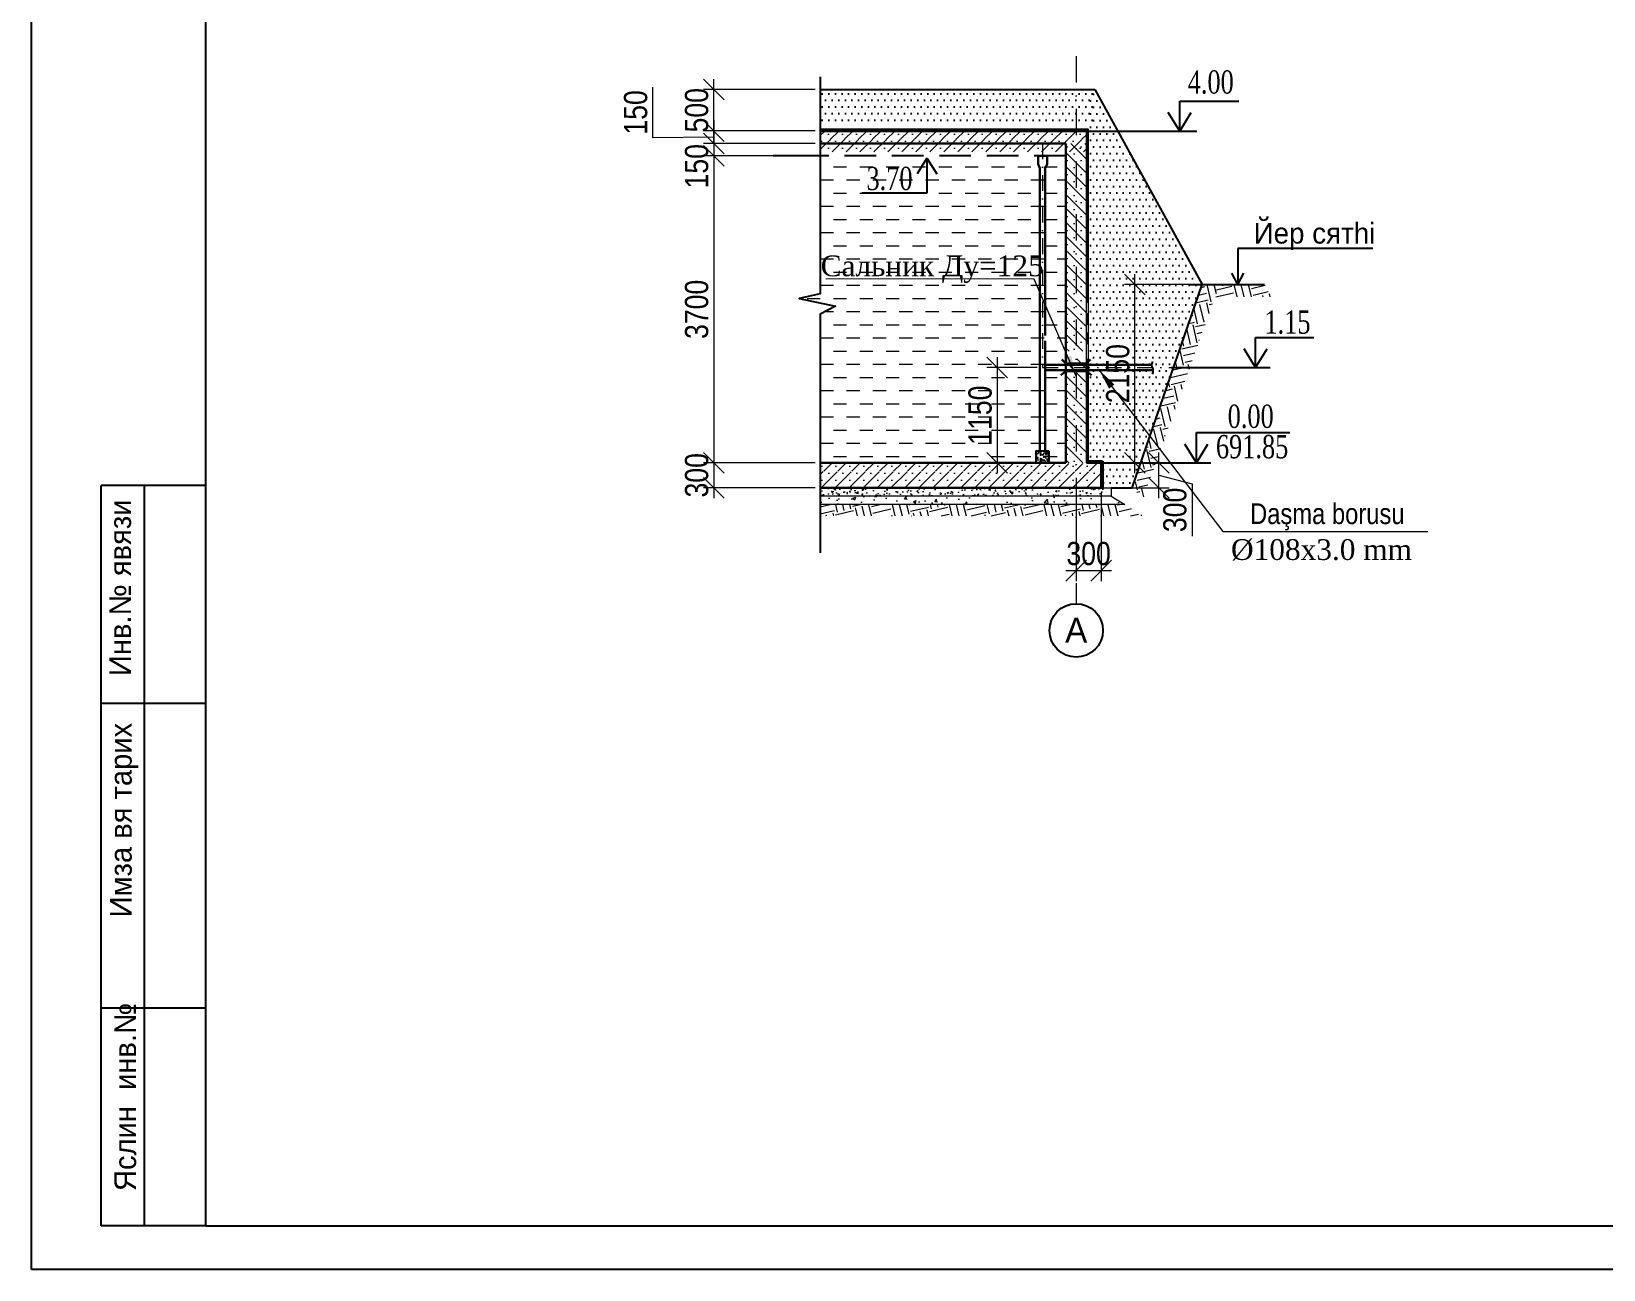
# Model space of a CAD drawing. Header units: millimetres. Extents: x 1177285 to 1225570, y -905119 to -683091.
# Drawn here: x 1183360 to 1202307, y -872576 to -857652 of the extents above; entities that cross this region are included whole.
import ezdxf

# ---------------------------------------------------------------- set-up
doc = ezdxf.new("R2010")
doc.units = ezdxf.units.MM
doc.linetypes.add('DASHDOT', pattern=[25.4, 12.7, -6.35, 0, -6.35])
doc.linetypes.add('DASHEDX2', pattern=[38.1, 25.4, -12.7])
doc.layers.add('Annotation - Text', color=7, linetype='Continuous')
doc.styles.add('400', font='times.ttf', dxfattribs={"width": 0.75, "height": 300})
doc.styles.add('CP_ATTR', font='A3TI(LA).TTF')
doc.styles.get("Standard").update_dxf_attribs({"font": 'a3ar(la).ttf'})
doc.styles.add('style3', font='ARIAAL_.TTF', dxfattribs={"height": 300})
doc.styles.add('Times New  Roman', font='times.ttf')
doc.styles.add('yazitipi', font='ARIALN.TTF')
doc.dimstyles.new('sevda', dxfattribs={"dimscale": 100, "dimtxt": 2.8, "dimasz": 2.5, "dimexe": 1.25, "dimexo": 0.625, "dimtad": 1, "dimtxsty": 'yazitipi', "dimblk": 'OBLIQUE', "dimcen": 2.5, "dimdle": 1.25, "dimclrd": 253, "dimclre": 253, "dimclrt": 73, "dimaunit": 1, "dimadec": 3, "dimazin": 0, "dimtfac": 1, "dimtmove": 1, "dimatfit": 3, "dimfxl": 1, "dimlwd": 13, "dimlwe": 13, "dimarcsym": 0})

# ---------------------------------------------------------------- blocks, each defined once
blk = doc.blocks.new('ntnntyht')
at = {"lineweight": 25}
for p, q in [((1961564, -50629), (1961564, -20955)), ((1963654, -41225), (1962400, -41225)), ((1963656, -43837), (1962402, -43837)), ((1963656, -47494), (1962402, -47494)), ((1963654, -50106), (1962400, -50106)), ((2003567, -50629), (1961564, -50629))]:
    blk.add_line(p, q, dxfattribs=at)
at = {"lineweight": 25, "ltscale": 15}
for q in [(1963654, -21476), (2003045, -50106)]:
    blk.add_line((1963654, -50106), q, dxfattribs=at)
at = {"lineweight": 25, "ltscale": 0.25}
for p, q in [((1962400, -50106), (1962400, -41225)), ((1962922, -50107), (1962922, -41225))]:
    blk.add_line(p, q, dxfattribs=at)
at = {"lineweight": 25, "char_height": 261.21, "width": 6227.25, "attachment_point": 1, "rotation": 90, "style": 'CP_ATTR'}
for s, insert in [('\\pt3143;Инв.№ явязи', (1962497, -43510)), ('\\pt3143;Имза вя тарих', (1962505, -46404)), ('\\pt3143;Яслин  инв.№', (1962558, -49687))]:
    blk.add_mtext(s, dxfattribs=dict(at, insert=insert))
blk = doc.blocks.new('_Oblique')
at = {"color": 0, "linetype": 'ByBlock', "lineweight": -2}
blk.add_line((-0.5, -0.5), (0.5, 0.5), dxfattribs=at)
blk = doc.blocks.new('*D137')
at = {"color": 253, "lineweight": 13, "ltscale": 15, "transparency": 16777216}
for p, q in [((1195951, -863215), (1195951, -864277)), ((1196251, -863215), (1196251, -864277)), ((1196376, -864152), (1195826, -864152))]:
    blk.add_line(p, q, dxfattribs=at)
at = {"layer": 'Defpoints', "color": 0, "lineweight": 30, "ltscale": 15, "transparency": 16777216}
for p in [(1195951, -863152), (1196251, -863152), (1195951, -864152)]:
    blk.add_point(p, dxfattribs=at)
at = {"color": 253, "lineweight": 13, "ltscale": 15, "transparency": 16777216, "xscale": 250, "yscale": 250, "zscale": 250}
for p, rotation in [((1195951, -864152), 180.0000000001043), ((1196251, -864152), 1.042366e-10)]:
    blk.add_blockref('_Oblique', p, dxfattribs=dict(at, rotation=rotation))
at = {"color": 73, "ltscale": 15, "transparency": 16777216, "insert": (1196101, -863947), "char_height": 280, "attachment_point": 5, "style": 'yazitipi'}
blk.add_mtext('300', dxfattribs=at)
blk = doc.blocks.new('*D138')
at = {"color": 253, "lineweight": 13, "ltscale": 15, "transparency": 16777216}
for p, q in [((1196314, -862852), (1197072, -862852)), ((1196947, -863277), (1196947, -862727)), ((1196947, -863002), (1197347, -863103)), ((1196549, -863152), (1197072, -863152)), ((1197347, -863103), (1197347, -863735))]:
    blk.add_line(p, q, dxfattribs=at)
at = {"layer": 'Defpoints', "color": 0, "lineweight": 30, "ltscale": 15, "transparency": 16777216}
for p in [(1196251, -862852), (1196947, -862852), (1196486, -863152)]:
    blk.add_point(p, dxfattribs=at)
at = {"color": 253, "lineweight": 13, "ltscale": 15, "transparency": 16777216, "xscale": 250, "yscale": 250, "zscale": 250}
for p, rotation in [((1196947, -862852), 90), ((1196947, -863152), 270)]:
    blk.add_blockref('_Oblique', p, dxfattribs=dict(at, rotation=rotation))
at = {"color": 73, "ltscale": 15, "transparency": 16777216, "insert": (1197142, -863419), "char_height": 280, "attachment_point": 5, "rotation": 90, "style": 'yazitipi'}
blk.add_mtext('300', dxfattribs=at)
blk = doc.blocks.new('*D139')
at = {"color": 253, "lineweight": 13, "ltscale": 15, "transparency": 16777216}
for p, q in [((1196658, -862977), (1196658, -860577)), ((1197407, -860702), (1196533, -860702)), ((1196314, -862852), (1196783, -862852))]:
    blk.add_line(p, q, dxfattribs=at)
at = {"layer": 'Defpoints', "color": 0, "lineweight": 30, "ltscale": 15, "transparency": 16777216}
for p in [(1196658, -860702), (1197469, -860702), (1196251, -862852)]:
    blk.add_point(p, dxfattribs=at)
at = {"color": 253, "lineweight": 13, "ltscale": 15, "transparency": 16777216, "xscale": 250, "yscale": 250, "zscale": 250}
for p, rotation in [((1196658, -860702), 90), ((1196658, -862852), 270)]:
    blk.add_blockref('_Oblique', p, dxfattribs=dict(at, rotation=rotation))
at = {"color": 73, "ltscale": 15, "transparency": 16777216, "insert": (1196453, -861777), "char_height": 280, "attachment_point": 5, "rotation": 90, "style": 'yazitipi'}
blk.add_mtext('2150', dxfattribs=at)
blk = doc.blocks.new('*D140')
at = {"color": 253, "lineweight": 13, "ltscale": 15, "transparency": 16777216}
for p, q in [((1190849, -858933), (1190849, -858323)), ((1192805, -858852), (1191458, -858852)), ((1191583, -858727), (1191583, -859127)), ((1191583, -858927), (1190849, -858933)), ((1192805, -859002), (1191458, -859002))]:
    blk.add_line(p, q, dxfattribs=at)
at = {"layer": 'Defpoints', "color": 0, "lineweight": 30, "ltscale": 15, "transparency": 16777216}
for p in [(1192867, -858852), (1191583, -859002), (1192867, -859002)]:
    blk.add_point(p, dxfattribs=at)
at = {"color": 253, "lineweight": 13, "ltscale": 15, "transparency": 16777216, "xscale": 250, "yscale": 250, "zscale": 250}
for p, rotation in [((1191583, -858852), 90), ((1191583, -859002), 270)]:
    blk.add_blockref('_Oblique', p, dxfattribs=dict(at, rotation=rotation))
at = {"color": 73, "ltscale": 15, "transparency": 16777216, "insert": (1190643, -858628), "char_height": 280, "attachment_point": 5, "rotation": 90, "style": 'yazitipi'}
blk.add_mtext('150', dxfattribs=at)
blk = doc.blocks.new('*D141')
at = {"color": 253, "lineweight": 13, "ltscale": 15, "transparency": 16777216}
for p, q in [((1191583, -858977), (1191583, -858227)), ((1192805, -858352), (1191458, -858352)), ((1192598, -858852), (1191458, -858852))]:
    blk.add_line(p, q, dxfattribs=at)
at = {"layer": 'Defpoints', "color": 0, "lineweight": 30, "ltscale": 15, "transparency": 16777216}
for p in [(1191583, -858352), (1192867, -858352), (1192661, -858852)]:
    blk.add_point(p, dxfattribs=at)
at = {"color": 253, "lineweight": 13, "ltscale": 15, "transparency": 16777216, "xscale": 250, "yscale": 250, "zscale": 250}
for p, rotation in [((1191583, -858352), 90), ((1191583, -858852), 270)]:
    blk.add_blockref('_Oblique', p, dxfattribs=dict(at, rotation=rotation))
at = {"color": 73, "ltscale": 15, "transparency": 16777216, "insert": (1191378, -858602), "char_height": 280, "attachment_point": 5, "rotation": 90, "style": 'yazitipi'}
blk.add_mtext('500', dxfattribs=at)
blk = doc.blocks.new('*D142')
at = {"color": 253, "lineweight": 13, "ltscale": 15, "transparency": 16777216}
for p, q in [((1191583, -858877), (1191583, -859277)), ((1192805, -859002), (1191458, -859002)), ((1191902, -859152), (1191458, -859152))]:
    blk.add_line(p, q, dxfattribs=at)
at = {"layer": 'Defpoints', "color": 0, "lineweight": 30, "ltscale": 15, "transparency": 16777216}
for p in [(1192867, -859002), (1191583, -859152), (1191965, -859152)]:
    blk.add_point(p, dxfattribs=at)
at = {"color": 253, "lineweight": 13, "ltscale": 15, "transparency": 16777216, "xscale": 250, "yscale": 250, "zscale": 250}
for p, rotation in [((1191583, -859002), 90), ((1191583, -859152), 270)]:
    blk.add_blockref('_Oblique', p, dxfattribs=dict(at, rotation=rotation))
at = {"color": 73, "ltscale": 15, "transparency": 16777216, "insert": (1191378, -859277), "char_height": 280, "attachment_point": 5, "rotation": 90, "style": 'yazitipi'}
blk.add_mtext('150', dxfattribs=at)
blk = doc.blocks.new('*D143')
at = {"color": 253, "lineweight": 13, "ltscale": 15, "transparency": 16777216}
for p, q in [((1191583, -859027), (1191583, -862977)), ((1192805, -859152), (1191458, -859152)), ((1192805, -862852), (1191458, -862852))]:
    blk.add_line(p, q, dxfattribs=at)
at = {"layer": 'Defpoints', "color": 0, "lineweight": 30, "ltscale": 15, "transparency": 16777216}
for p in [(1192867, -859152), (1191583, -862852), (1192867, -862852)]:
    blk.add_point(p, dxfattribs=at)
at = {"color": 253, "lineweight": 13, "ltscale": 15, "transparency": 16777216, "xscale": 250, "yscale": 250, "zscale": 250}
for p, rotation in [((1191583, -859152), 90), ((1191583, -862852), 270)]:
    blk.add_blockref('_Oblique', p, dxfattribs=dict(at, rotation=rotation))
at = {"color": 73, "ltscale": 15, "transparency": 16777216, "insert": (1191378, -861002), "char_height": 280, "attachment_point": 5, "rotation": 90, "style": 'yazitipi'}
blk.add_mtext('3700', dxfattribs=at)
blk = doc.blocks.new('*D144')
at = {"color": 253, "lineweight": 13, "ltscale": 15, "transparency": 16777216}
for p, q in [((1192805, -862852), (1191458, -862852)), ((1191583, -862727), (1191583, -863277)), ((1192805, -863152), (1191458, -863152))]:
    blk.add_line(p, q, dxfattribs=at)
at = {"layer": 'Defpoints', "color": 0, "lineweight": 30, "ltscale": 15, "transparency": 16777216}
for p in [(1192867, -862852), (1191583, -863152), (1192867, -863152)]:
    blk.add_point(p, dxfattribs=at)
at = {"color": 253, "lineweight": 13, "ltscale": 15, "transparency": 16777216, "xscale": 250, "yscale": 250, "zscale": 250}
for p, rotation in [((1191583, -862852), 90), ((1191583, -863152), 270)]:
    blk.add_blockref('_Oblique', p, dxfattribs=dict(at, rotation=rotation))
at = {"color": 73, "ltscale": 15, "transparency": 16777216, "insert": (1191378, -863002), "char_height": 280, "attachment_point": 5, "rotation": 90, "style": 'yazitipi'}
blk.add_mtext('300', dxfattribs=at)
blk = doc.blocks.new('*D167')
at = {"color": 253, "lineweight": 13, "ltscale": 15, "transparency": 16777216}
for p, q in [((1195482, -861702), (1194875, -861702)), ((1195000, -861577), (1195000, -862977)), ((1195483, -862852), (1194875, -862852))]:
    blk.add_line(p, q, dxfattribs=at)
at = {"layer": 'Defpoints', "color": 0, "lineweight": 30, "ltscale": 15, "transparency": 16777216}
for p in [(1195544, -861702), (1195000, -862852), (1195545, -862852)]:
    blk.add_point(p, dxfattribs=at)
at = {"color": 253, "lineweight": 13, "ltscale": 15, "transparency": 16777216, "xscale": 250, "yscale": 250, "zscale": 250}
for p, rotation in [((1195000, -861702), 90), ((1195000, -862852), 270)]:
    blk.add_blockref('_Oblique', p, dxfattribs=dict(at, rotation=rotation))
at = {"color": 73, "lineweight": 30, "ltscale": 15, "transparency": 16777216, "insert": (1194794, -862277), "char_height": 280, "attachment_point": 5, "rotation": 90, "style": 'yazitipi'}
blk.add_mtext('1150', dxfattribs=at)

msp = doc.modelspace()

# ---------------------------------------------------------------- hatches: boundary and pattern name
at = {"ltscale": 15}
h = msp.add_hatch(dxfattribs=at)
h.set_pattern_fill('DOTS', color=256, scale=50)
h.set_pattern_definition([(0, (120257.18, -67430.85), (39.6875, 79.375), [0, -79.375])])
h.paths.add_polyline_path([(1196176.373, -858732.247), (1192867.402, -858732.247), (1192867.402, -858352.247), (1196176.373, -858352.247)])
h = msp.add_hatch(dxfattribs=at)
h.set_pattern_fill('DOTS', color=256, scale=50)
h.set_pattern_definition([(0, (334347.43, -158241.27), (39.6875, 79.375), [0, -79.375])])
h.paths.add_polyline_path([(1196799.459, -859484.918), (1197469.115, -860702.247), (1196626.373, -863152.247), (1196271.373, -863152.247), (1196271.373, -862832.247), (1196142.714, -862832.247), (1196096.373, -862832.247), (1196096.373, -860152.247), (1196096.373, -858770.952), (1196096.373, -858352.98), (1196176.373, -858352.247)])
at = {"lineweight": 5, "ltscale": 5000}
h = msp.add_hatch(dxfattribs=at)
h.set_pattern_fill('SACNCR', color=109, scale=50)
h.set_pattern_definition([(45, (324716.98, -166681.57), (-84.189901, 84.189901), []), (45, (324801.17, -166681.57), (-84.189901, 84.189901), [0, -119.0625])])
h.paths.add_polyline_path([(1192867.402, -858852.247), (1192867.402, -858952.247), (1196076.373, -858952.247), (1196076.373, -858852.247)])
h.paths.add_polyline_path([(1192867.402, -858952.726), (1192867.402, -859102.147), (1196076.373, -859102.348), (1196076.373, -858952.927)])
at = {"lineweight": 0, "ltscale": 15}
h = msp.add_hatch(color=256, dxfattribs=at)
h.dxf.hatch_style = 1
h.paths.add_polyline_path([(1193038.049, -858832.247), (1193038.049, -858852.247), (1192921.064, -858852.247), (1192921.064, -858832.247)])
h = msp.add_hatch(color=256, dxfattribs=at)
h.dxf.hatch_style = 1
h.paths.add_polyline_path([(1193272.019, -858832.247), (1193272.019, -858852.247), (1193155.034, -858852.247), (1193155.034, -858832.247)])
h = msp.add_hatch(color=256, dxfattribs=at)
h.dxf.hatch_style = 1
h.paths.add_polyline_path([(1193505.989, -858832.247), (1193505.989, -858852.247), (1193389.004, -858852.247), (1193389.004, -858832.247)])
h = msp.add_hatch(color=256, dxfattribs=at)
h.dxf.hatch_style = 1
h.paths.add_polyline_path([(1193739.96, -858832.247), (1193739.96, -858852.247), (1193622.975, -858852.247), (1193622.975, -858832.247)])
h = msp.add_hatch(color=256, dxfattribs=at)
h.dxf.hatch_style = 1
h.paths.add_polyline_path([(1193973.93, -858832.247), (1193973.93, -858852.247), (1193856.945, -858852.247), (1193856.945, -858832.247)])
h = msp.add_hatch(color=256, dxfattribs=at)
h.dxf.hatch_style = 1
h.paths.add_polyline_path([(1194207.9, -858832.247), (1194207.9, -858852.247), (1194090.915, -858852.247), (1194090.915, -858832.247)])
h = msp.add_hatch(color=256, dxfattribs=at)
h.dxf.hatch_style = 1
h.paths.add_polyline_path([(1194441.87, -858832.247), (1194441.87, -858852.247), (1194324.885, -858852.247), (1194324.885, -858832.247)])
h = msp.add_hatch(color=256, dxfattribs=at)
h.dxf.hatch_style = 1
h.paths.add_polyline_path([(1194675.645, -858832.247), (1194675.645, -858852.247), (1194558.66, -858852.247), (1194558.66, -858832.247)])
h = msp.add_hatch(color=256, dxfattribs=at)
h.dxf.hatch_style = 1
h.paths.add_polyline_path([(1194909.616, -858832.247), (1194909.616, -858852.247), (1194792.631, -858852.247), (1194792.631, -858832.247)])
h = msp.add_hatch(color=256, dxfattribs=at)
h.dxf.hatch_style = 1
h.paths.add_polyline_path([(1195143.586, -858832.247), (1195143.586, -858852.247), (1195026.601, -858852.247), (1195026.601, -858832.247)])
h = msp.add_hatch(color=256, dxfattribs=at)
h.dxf.hatch_style = 1
h.paths.add_polyline_path([(1195377.556, -858832.247), (1195377.556, -858852.247), (1195260.571, -858852.247), (1195260.571, -858832.247)])
h = msp.add_hatch(color=256, dxfattribs=at)
h.dxf.hatch_style = 1
h.paths.add_polyline_path([(1195611.526, -858832.247), (1195611.526, -858852.247), (1195494.541, -858852.247), (1195494.541, -858832.247)])
h = msp.add_hatch(color=256, dxfattribs=at)
h.dxf.hatch_style = 1
h.paths.add_polyline_path([(1195845.497, -858832.247), (1195845.497, -858852.247), (1195728.512, -858852.247), (1195728.512, -858832.247)])
h = msp.add_hatch(color=256, dxfattribs=at)
h.dxf.hatch_style = 1
h.paths.add_polyline_path([(1196079.467, -858832.247), (1196079.467, -858852.247), (1195962.482, -858852.247), (1195962.482, -858832.247)])
h = msp.add_hatch(color=256, dxfattribs=at)
h.dxf.hatch_style = 1
h.paths.add_polyline_path([(1196096.373, -858852.247), (1196076.373, -858852.247), (1196076.373, -858969.233), (1196096.373, -858969.233)])
at = {"lineweight": 5, "ltscale": 5000}
h = msp.add_hatch(dxfattribs=at)
h.set_pattern_fill('SACNCR', color=109, scale=50, angle=-90)
h.set_pattern_definition([(315, (1895880.3, 10640.4), (84.189901, 84.189901), []), (315, (1895880.3, 10556.21), (84.189901, 84.189901), [0, -119.0625])])
edge = h.paths.add_edge_path()
edge.add_line((1196026.373, -861702.247), (1196076.373, -861702.247))
edge.add_line((1196076.373, -861702.247), (1196076.373, -860502.247))
edge.add_line((1196076.373, -860502.247), (1196076.373, -861702.247))
edge = h.paths.add_edge_path()
edge.add_line((1196076.373, -862832.247), (1196076.373, -862852.247))
edge.add_line((1196076.373, -862852.247), (1196076.373, -861702.247))
edge.add_line((1196076.373, -861702.247), (1196076.373, -862852.247))
edge = h.paths.add_edge_path()
edge.add_line((1195876.373, -861702.247), (1196076.373, -861702.247))
edge.add_line((1196076.373, -861702.247), (1196076.373, -862851.661))
edge.add_line((1196076.373, -862851.661), (1195826.373, -862851.661))
edge.add_line((1195826.373, -862851.661), (1195826.373, -861702.247))
h.paths.add_polyline_path([(1195826.373, -859002.247), (1196076.373, -859002.247), (1196076.373, -860502.247), (1195826.373, -860502.247)])
h.paths.add_polyline_path([(1196076.373, -860502.247), (1196076.373, -859398.333)])
h.paths.add_polyline_path([(1196076.373, -860908.982), (1195826.373, -860906.162), (1195826.373, -860502.247), (1196076.373, -860505.067)])
h.paths.add_polyline_path([(1195826.373, -861598.694), (1196076.373, -861598.513), (1196076.373, -861702.247), (1195826.373, -861702.247)])
h.paths.add_polyline_path([(1196076.373, -861506.162), (1195826.373, -861506.162), (1195826.373, -860907.572), (1196076.373, -860907.572)])
at = {"lineweight": 0, "ltscale": 15}
h = msp.add_hatch(color=256, dxfattribs=at)
h.dxf.hatch_style = 1
h.paths.add_polyline_path([(1196096.373, -858986.218), (1196076.373, -858986.218), (1196076.373, -859103.203), (1196096.373, -859103.203)])
h = msp.add_hatch(dxfattribs=at)
h.set_pattern_fill('DASH', color=4, scale=50)
h.set_pattern_definition([(0, (325297.43, -158242.27), (158.75, 158.75), [158.75, -158.75])])
h.paths.add_polyline_path([(1195826.373, -862852.247), (1195826.373, -859152.247), (1192867.402, -859152.247), (1192867.402, -860815.522), (1192614.111, -860870.001), (1193051.883, -860965.33), (1192867.402, -861060.661), (1192867.402, -862852.247)])
h = msp.add_hatch(color=256, dxfattribs=at)
h.dxf.hatch_style = 1
h.paths.add_polyline_path([(1196096.373, -859220.188), (1196076.373, -859220.188), (1196076.373, -859337.173), (1196096.373, -859337.173)])
h = msp.add_hatch(color=256, dxfattribs=at)
h.dxf.hatch_style = 1
h.paths.add_polyline_path([(1196096.373, -859454.158), (1196076.373, -859454.158), (1196076.373, -859571.143), (1196096.373, -859571.143)])
h = msp.add_hatch(color=256, dxfattribs=at)
h.dxf.hatch_style = 1
h.paths.add_polyline_path([(1196096.373, -859688.128), (1196076.373, -859688.128), (1196076.373, -860005.113), (1196096.373, -860005.113)])
h = msp.add_hatch(color=256, dxfattribs=at)
h.dxf.hatch_style = 1
h.paths.add_polyline_path([(1196096.373, -860122.099), (1196076.373, -860122.099), (1196076.373, -860239.084), (1196096.373, -860239.084)])
h = msp.add_hatch(color=256, dxfattribs=at)
h.dxf.hatch_style = 1
h.paths.add_polyline_path([(1196096.373, -860356.069), (1196076.373, -860356.069), (1196076.373, -860473.054), (1196096.373, -860473.054)])
h = msp.add_hatch(color=256, dxfattribs=at)
h.dxf.hatch_style = 1
h.paths.add_polyline_path([(1196096.373, -860590.039), (1196076.373, -860590.039), (1196076.373, -860707.024), (1196096.373, -860707.024)])
h = msp.add_hatch(color=256, dxfattribs=at)
h.dxf.hatch_style = 1
h.paths.add_polyline_path([(1196096.373, -860824.009), (1196076.373, -860824.009), (1196076.373, -860911.509), (1196096.373, -860911.509)])
h = msp.add_hatch(color=256, dxfattribs=at)
h.dxf.hatch_style = 1
h.paths.add_polyline_path([(1196096.373, -861057.98), (1196076.373, -861057.98), (1196076.373, -861174.965), (1196096.373, -861174.965)])
h = msp.add_hatch(color=256, dxfattribs=at)
h.dxf.hatch_style = 1
h.paths.add_polyline_path([(1196096.373, -861291.95), (1196076.373, -861291.95), (1196076.373, -861408.935), (1196096.373, -861408.935)])
h = msp.add_hatch(color=256, dxfattribs=at)
h.dxf.hatch_style = 1
h.paths.add_polyline_path([(1196096.373, -861759.89), (1196076.373, -861759.89), (1196076.373, -861676.875), (1196096.373, -861676.875)])
h = msp.add_hatch(color=256, dxfattribs=at)
h.dxf.hatch_style = 1
h.paths.add_polyline_path([(1196096.373, -861793.861), (1196076.373, -861793.861), (1196076.373, -861910.846), (1196096.373, -861910.846)])
h = msp.add_hatch(color=256, dxfattribs=at)
h.dxf.hatch_style = 1
h.paths.add_polyline_path([(1196096.373, -861898.513), (1196076.373, -861898.513), (1196076.373, -861985.499), (1196096.373, -861985.499)])
h = msp.add_hatch(color=256, dxfattribs=at)
h.dxf.hatch_style = 1
h.paths.add_polyline_path([(1196096.373, -862027.831), (1196076.373, -862027.831), (1196076.373, -862144.816), (1196096.373, -862144.816)])
h = msp.add_hatch(color=256, dxfattribs=at)
h.dxf.hatch_style = 1
h.paths.add_polyline_path([(1196096.373, -862095.771), (1196076.373, -862095.771), (1196076.373, -862212.756), (1196096.373, -862212.756)])
h = msp.add_hatch(color=256, dxfattribs=at)
h.dxf.hatch_style = 1
h.paths.add_polyline_path([(1196096.373, -862261.801), (1196076.373, -862261.801), (1196076.373, -862378.786), (1196096.373, -862378.786)])
h = msp.add_hatch(color=256, dxfattribs=at)
h.dxf.hatch_style = 1
h.paths.add_polyline_path([(1196096.373, -862329.741), (1196076.373, -862329.741), (1196076.373, -862446.727), (1196096.373, -862446.727)])
h = msp.add_hatch(color=256, dxfattribs=at)
h.dxf.hatch_style = 1
h.paths.add_polyline_path([(1196096.373, -862563.712), (1196076.373, -862563.712), (1196076.373, -862680.697), (1196096.373, -862680.697)])
at = {"lineweight": 5, "ltscale": 5000}
h = msp.add_hatch(dxfattribs=at)
h.set_pattern_fill('SACNCR', color=109, scale=50)
h.set_pattern_definition([(45, (324466.98, -170681.57), (-84.189901, 84.189901), []), (45, (324551.17, -170681.57), (-84.189901, 84.189901), [0, -119.0625])])
edge = h.paths.add_edge_path()
edge.add_line((1192867.402, -863152.247), (1196271.373, -863152.247))
edge.add_line((1196251.373, -863152.247), (1196251.373, -862952.247))
edge.add_line((1196251.373, -862952.247), (1192867.402, -862952.247))
edge.add_line((1192867.402, -862952.247), (1192867.402, -863152.247))
h.paths.add_polyline_path([(1192867.402, -862858.152), (1192867.402, -862958.152), (1196251.373, -862960.74), (1196251.373, -862860.74)])
at = {"ltscale": 15}
h = msp.add_hatch(dxfattribs=at)
h.set_pattern_fill('AR-CONC', color=256, scale=0.5)
h.set_pattern_definition([(50, (209929.976, 86108.715), (91.0923345, -7.9695428), [9.525, -104.775]), (355, (209929.98, 86108.715), (-17.621711, 95.5284226), [7.62, -83.820292]), (100.451445, (209937.57, 86108.05), (73.4706235, 87.558876), [8.0950044, -89.045122]), (46.1842, (209929.98, 86134.12), (135.53952, -21.021164), [14.2875, -157.1625]), (96.635558, (209941.27, 86132.36), (118.702067, 123.713062), [12.142512, -133.567804]), (351.184151, (209929.98, 86134.12), (118.702067, 123.713062), [11.429984, -125.729866]), (21, (209942.676, 86127.765), (75.8071956, -51.132599), [9.525, -104.775]), (326, (209942.68, 86127.765), (30.901014, 92.093983), [7.62, -83.82]), (71.451445, (209948.99, 86123.5), (106.7082096, 40.9613844), [8.0950044, -89.044969]), (37.5, (209929.976, 86108.715), (1.5443016, 42.2775194), [0, -82.804, 0, -85.09, 0, -84.1375]), (7.5, (209929.976, 86108.715), (33.4098313, 50.0902874), [0, -48.514, 0, -80.899, 0, -32.0675]), (327.5, (209901.655, 86108.715), (67.7952976, -2.864372), [0, -31.75, 0, -99.06, 0, -131.445]), (317.5, (209888.955, 86108.715), (74.0645907, 12.7132455), [0, -41.275, 0, -65.786, 0, -93.345])])
h.paths.add_polyline_path([(1195624.699, -862711.02), (1195465.373, -862711.02), (1195465.373, -862852.247), (1195624.699, -862852.247)])
at = {"lineweight": 0, "ltscale": 15}
h = msp.add_hatch(color=256, dxfattribs=at)
h.dxf.hatch_style = 1
h.paths.add_polyline_path([(1196142.714, -862832.247), (1196142.714, -862852.247), (1196259.7, -862852.247), (1196259.7, -862832.247)])
h = msp.add_hatch(color=256, dxfattribs=at)
h.dxf.hatch_style = 1
h.paths.add_polyline_path([(1196271.373, -862852.247), (1196251.373, -862852.247), (1196251.373, -862969.233), (1196271.373, -862969.233)])
h = msp.add_hatch(color=256, dxfattribs=at)
h.dxf.hatch_style = 1
h.paths.add_polyline_path([(1196271.373, -863035.262), (1196251.373, -863035.262), (1196251.373, -863152.247), (1196271.373, -863152.247)])
at = {"lineweight": 5, "ltscale": 5}
h = msp.add_hatch(dxfattribs=at)
h.set_pattern_fill('AR-CONC', color=4)
h.set_pattern_definition([(50, (401130.49, -160831.62), (182.18467, -15.939086), [19.05, -209.55]), (355, (401130.5, -160831.62), (-35.24342, 191.056845), [15.24, -167.640584]), (100.451445, (401145.67, -160832.95), (146.941247, 175.117752), [16.19001, -178.090245]), (46.1842, (401130.5, -160780.82), (271.07904, -42.04233), [28.575, -314.325]), (96.635558, (401153.08, -160784.32), (237.404134, 247.426125), [24.28502, -267.13561]), (351.18415, (401130.5, -160780.82), (237.404134, 247.426125), [22.85997, -251.45973]), (21, (401155.89, -160793.52), (151.614391, -102.265198), [19.05, -209.55]), (326, (401155.9, -160793.52), (61.80203, 184.187966), [15.24, -167.64]), (71.451445, (401168.53, -160802.04), (213.41642, 81.92277), [16.19001, -178.089938]), (37.5, (401130.49, -160831.62), (3.0886033, 84.555039), [0, -165.608, 0, -170.18, 0, -168.275]), (7.5, (401130.49, -160831.62), (66.8196625, 100.180575), [0, -97.028, 0, -161.798, 0, -64.135]), (327.5, (401073.85, -160831.62), (135.590595, -5.728744), [0, -63.5, 0, -198.12, 0, -262.89]), (317.5, (401048.45, -160831.62), (148.129181, 25.426491), [0, -82.55, 0, -131.572, 0, -186.69])])
h.paths.add_polyline_path([(1192867.402, -863152.247), (1192867.402, -863252.247), (1196371.812, -863252.247), (1196371.812, -863152.247)])
at = {"lineweight": 13}
h = msp.add_hatch(dxfattribs=at)
h.set_pattern_fill('AR-CONC', color=256, scale=2)
h.set_pattern_definition([(50, (0, 200), (364.36934, -31.87817), [38.1, -419.1]), (355, (0, 200), (-70.48684, 382.11369), [30.48, -335.28117]), (100.451445, (30.36, 197.34), (293.88249, 350.2355), [32.38002, -356.18049]), (46.1842, (0, 301.6), (542.15808, -84.08466), [57.15, -628.65]), (96.635558, (45.2, 294.6), (474.80827, 494.85225), [48.57005, -534.27122]), (351.18415, (0, 301.6), (474.80827, 494.85225), [45.71993, -502.91946]), (21, (50.8, 276.2), (303.22878, -204.530396), [38.1, -419.1]), (326, (50.8, 276.2), (123.60406, 368.37593), [30.48, -335.28]), (71.451445, (76.07, 259.16), (426.83284, 163.84554), [32.38002, -356.179875]), (37.5, (0, 200), (6.177207, 169.110078), [0, -331.216, 0, -340.36, 0, -336.55]), (7.5, (0, 200), (133.639325, 200.36115), [0, -194.056, 0, -323.596, 0, -128.27]), (327.5, (-113.28, 200), (271.18119, -11.457488), [0, -127, 0, -396.24, 0, -525.78]), (317.5, (-164.08, 200), (296.258363, 50.852982), [0, -165.1, 0, -263.144, 0, -373.38])])
h.paths.add_polyline_path([(1192867.402, -863252.247), (1192867.402, -863352.247), (1196536.584, -863352.247), (1196371.812, -863252.247)])
at = {"layer": 'Annotation - Text', "lineweight": 5, "ltscale": 20}
h = msp.add_hatch(dxfattribs=at)
h.set_pattern_fill('EARTH', color=253, scale=35, angle=-76.6397816)
h.set_pattern_definition([(283.36022, (1220378.92, -787649.07), (267.591, -164.8793), [222.25, -222.25]), (283.36022, (1220460.01, -787629.8), (267.591, -164.8793), [222.25, -222.25]), (283.36022, (1220541.1, -787610.55), (267.591, -164.8793), [222.25, -222.25]), (13.36022, (1220574.55, -787631.16), (164.8793, 267.591), [222.25, -222.25]), (13.36022, (1220593.8, -787712.25), (164.8793, 267.591), [222.25, -222.25]), (13.36022, (1220613.07, -787793.34), (164.8793, 267.591), [222.25, -222.25])])
edge = h.paths.add_edge_path(flags=17)
edge.add_line((1196753.116, -863290.654), (1196637.876, -863153.589))
h.paths.add_polyline_path([(1197675.566, -860702.247), (1197469.115, -860702.247), (1196637.876, -863153.589), (1196753.116, -863290.654)])
h = msp.add_hatch(dxfattribs=at)
h.set_pattern_fill('EARTH', color=253, scale=35, angle=-76.6397816)
h.set_pattern_definition([(283.360218, (320590.2, -159191.27), (267.590996, -164.8793), [222.25, -222.25]), (283.360218, (320671.3, -159172.01), (267.590996, -164.8793), [222.25, -222.25]), (283.360218, (320752.39, -159152.75), (267.590996, -164.8793), [222.25, -222.25]), (13.360218, (320785.84, -159173.36), (164.8793, 267.590996), [222.25, -222.25]), (13.360218, (320805.1, -159254.45), (164.8793, 267.590996), [222.25, -222.25]), (13.360218, (320824.35, -159335.54), (164.8793, 267.590996), [222.25, -222.25])])
h.paths.add_polyline_path([(1197603.001, -860852.733), (1197671.373, -860702.247), (1197603.001, -860852.733)])
h.paths.add_polyline_path([(1198222.73, -860702.247), (1197671.373, -860702.247), (1197603.001, -860852.733), (1198298.786, -860851.5)])
h.paths.add_polyline_path([(1197603.001, -860852.733), (1197603.001, -860852.733), (1197671.373, -860702.247), (1197671.373, -860702.247)])
h = msp.add_hatch(dxfattribs=at)
h.set_pattern_fill('EARTH', color=253, scale=35, angle=-76.6397816)
h.set_pattern_definition([(283.360218, (325297.43, -157641.27), (267.590996, -164.8793), [222.25, -222.25]), (283.360218, (325378.52, -157622.01), (267.590996, -164.8793), [222.25, -222.25]), (283.360218, (325459.6, -157602.75), (267.590996, -164.8793), [222.25, -222.25]), (13.360218, (325493.06, -157623.36), (164.8793, 267.590996), [222.25, -222.25]), (13.360218, (325512.31, -157704.45), (164.8793, 267.590996), [222.25, -222.25]), (13.360218, (325531.57, -157785.54), (164.8793, 267.590996), [222.25, -222.25])])
h.paths.add_polyline_path([(1192867.402, -863352.247), (1192867.402, -863490.576), (1196754.438, -863491.947), (1196536.584, -863352.247)])

# ---------------------------------------------------------------- linework, layer by layer
at = {"linetype": 'DASHDOT', "lineweight": 15, "ltscale": 25}
msp.add_line((1195951.373, -857950.255), (1195951.373, -864550.128), dxfattribs=at)
at = {"ltscale": 15}
for p, q in [((1192867.402, -858352.247), (1196176.373, -858352.247)), ((1196176.373, -858352.247), (1197469.115, -860702.247)), ((1196076.373, -858852.247), (1192867.402, -858852.247)), ((1196076.373, -858852.247), (1196076.373, -860906.162)), ((1196096.373, -858852.247), (1197404.043, -858852.247)), ((1192867.402, -859152.247), (1192298.451, -859152.247)), ((1196626.373, -863152.247), (1197469.115, -860702.247)), ((1197310.519, -860702.247), (1198222.73, -860702.247)), ((1196076.373, -861598.513), (1196076.373, -862852.247)), ((1197096.623, -861702.247), (1198289.647, -861702.247)), ((1196142.714, -862832.247), (1196096.373, -862832.247)), ((1196142.714, -862832.247), (1196271.373, -862832.247)), ((1196201.207, -862852.247), (1197575.55, -862852.247)), ((1196271.373, -862832.247), (1196271.373, -863152.247)), ((1196271.373, -862832.247), (1196271.373, -863152.247)), ((1196371.812, -863152.247), (1196626.373, -863152.247))]:
    msp.add_line(p, q, dxfattribs=at)
at = {"color": 0}
for p, q in [((1197199.314, -858852.247), (1197199.314, -858492.307)), ((1194152.97, -859179.212), (1194152.97, -859603.327)), ((1198113.411, -861702.247), (1198113.411, -861342.307)), ((1197399.314, -862852.247), (1197399.314, -862485.531))]:
    msp.add_line(p, q, dxfattribs=at)
at = {"color": 7}
for p, q in [((1197199.314, -858492.307), (1197909.751, -858492.307)), ((1194152.97, -859603.327), (1193365.833, -859603.327)), ((1198113.411, -861342.307), (1198815.615, -861342.307)), ((1197399.314, -862485.531), (1198525.623, -862485.531))]:
    msp.add_line(p, q, dxfattribs=at)
at = {"lineweight": 30, "ltscale": 15}
for p, q in [((1195826.373, -859002.247), (1192867.402, -859002.247)), ((1195826.373, -859002.247), (1195826.373, -861506.162)), ((1195491.284, -859253.656), (1195512.449, -859298.227)), ((1195512.449, -859298.227), (1195512.449, -862711.02)), ((1195575.949, -859298.227), (1195575.949, -861316.162)), ((1195575.949, -861379.662), (1195575.949, -862711.02)), ((1195826.373, -861506.162), (1195826.373, -862852.247))]:
    msp.add_line(p, q, dxfattribs=at)
at = {"linetype": 'DASHEDX2', "ltscale": 15}
msp.add_line((1195826.373, -859152.247), (1192867.402, -859152.247), dxfattribs=at)
at = {"color": 0, "lineweight": 25}
for p, q in [((1199527.378, -860267.012), (1197899.552, -860267.012)), ((1197899.552, -860267.012), (1197899.552, -860702.247)), ((1197899.552, -860702.247), (1197826.028, -860564.28)), ((1197899.552, -860702.247), (1197973.076, -860564.28))]:
    msp.add_line(p, q, dxfattribs=at)
at = {"color": 1, "lineweight": 9, "ltscale": 5}
for p, q in [((1196271.373, -863152.247), (1196371.373, -863152.247)), ((1196371.812, -863152.247), (1196371.812, -863252.247)), ((1196371.812, -863252.247), (1192867.402, -863252.247)), ((1196536.584, -863352.247), (1192867.402, -863352.247)), ((1196371.812, -863252.247), (1196536.584, -863352.247))]:
    msp.add_line(p, q, dxfattribs=at)
at = {"ltscale": 15}
for points in [[(1192867.402, -858200.993), (1192867.402, -860815.522), (1192614.111, -860870.001), (1193051.883, -860965.33), (1192867.402, -861060.661), (1192867.402, -863938.017)], [(1192867.402, -858852.247), (1196096.373, -858852.247), (1196096.373, -858832.247), (1192867.402, -858832.247)]]:
    msp.add_lwpolyline(points, dxfattribs=at)
at = {"color": 7, "ltscale": 15}
for points in [[(1197199.314, -858852.247), (1197060.712, -858627.903)], [(1197199.314, -858852.247), (1197337.916, -858627.903)], [(1194152.97, -859179.212), (1194035.159, -859369.905)], [(1194152.97, -859179.212), (1194270.782, -859369.905)], [(1198113.411, -861702.247), (1197974.809, -861477.903)], [(1198113.411, -861702.247), (1198252.013, -861477.903)], [(1197399.314, -862852.247), (1197260.712, -862627.903)], [(1197399.314, -862852.247), (1197537.916, -862627.903)]]:
    msp.add_lwpolyline(points, dxfattribs=at)
at = {"ltscale": 15}
for points in [[(1193038.049, -858832.247), (1193038.049, -858852.247), (1192921.064, -858852.247), (1192921.064, -858832.247)], [(1193272.019, -858832.247), (1193272.019, -858852.247), (1193155.034, -858852.247), (1193155.034, -858832.247)], [(1193505.989, -858832.247), (1193505.989, -858852.247), (1193389.004, -858852.247), (1193389.004, -858832.247)], [(1193739.96, -858832.247), (1193739.96, -858852.247), (1193622.975, -858852.247), (1193622.975, -858832.247)], [(1193973.93, -858832.247), (1193973.93, -858852.247), (1193856.945, -858852.247), (1193856.945, -858832.247)], [(1194207.9, -858832.247), (1194207.9, -858852.247), (1194090.915, -858852.247), (1194090.915, -858832.247)], [(1194441.87, -858832.247), (1194441.87, -858852.247), (1194324.885, -858852.247), (1194324.885, -858832.247)], [(1194675.645, -858832.247), (1194675.645, -858852.247), (1194558.66, -858852.247), (1194558.66, -858832.247)], [(1194909.616, -858832.247), (1194909.616, -858852.247), (1194792.631, -858852.247), (1194792.631, -858832.247)], [(1195143.586, -858832.247), (1195143.586, -858852.247), (1195026.601, -858852.247), (1195026.601, -858832.247)], [(1195377.556, -858832.247), (1195377.556, -858852.247), (1195260.571, -858852.247), (1195260.571, -858832.247)], [(1195611.526, -858832.247), (1195611.526, -858852.247), (1195494.541, -858852.247), (1195494.541, -858832.247)], [(1195845.497, -858832.247), (1195845.497, -858852.247), (1195728.512, -858852.247), (1195728.512, -858832.247)], [(1196079.467, -858832.247), (1196079.467, -858852.247), (1195962.482, -858852.247), (1195962.482, -858832.247)], [(1196096.373, -858852.247), (1196076.373, -858852.247), (1196076.373, -858969.233), (1196096.373, -858969.233)], [(1196096.373, -858969.233), (1196076.373, -858969.233), (1196076.373, -858986.218), (1196096.373, -858986.218)], [(1196096.373, -858986.218), (1196076.373, -858986.218), (1196076.373, -859103.203), (1196096.373, -859103.203)], [(1196096.373, -859220.188), (1196076.373, -859220.188), (1196076.373, -859337.173), (1196096.373, -859337.173)], [(1196096.373, -859454.158), (1196076.373, -859454.158), (1196076.373, -859571.143), (1196096.373, -859571.143)], [(1196096.373, -859688.128), (1196076.373, -859688.128), (1196076.373, -860005.113), (1196096.373, -860005.113)], [(1196096.373, -860122.099), (1196076.373, -860122.099), (1196076.373, -860239.084), (1196096.373, -860239.084)], [(1196096.373, -860356.069), (1196076.373, -860356.069), (1196076.373, -860473.054), (1196096.373, -860473.054)], [(1196096.373, -860590.039), (1196076.373, -860590.039), (1196076.373, -860707.024), (1196096.373, -860707.024)], [(1196096.373, -860824.009), (1196076.373, -860824.009), (1196076.373, -860911.509), (1196096.373, -860911.509)], [(1196096.373, -861057.98), (1196076.373, -861057.98), (1196076.373, -861174.965), (1196096.373, -861174.965)], [(1196096.373, -861291.95), (1196076.373, -861291.95), (1196076.373, -861408.935), (1196096.373, -861408.935)], [(1196096.373, -861759.89), (1196076.373, -861759.89), (1196076.373, -861676.875), (1196096.373, -861676.875)], [(1196096.373, -861793.861), (1196076.373, -861793.861), (1196076.373, -861910.846), (1196096.373, -861910.846)], [(1196096.373, -861898.513), (1196076.373, -861898.513), (1196076.373, -861985.499), (1196096.373, -861985.499)], [(1196096.373, -862027.831), (1196076.373, -862027.831), (1196076.373, -862144.816), (1196096.373, -862144.816)], [(1196096.373, -862095.771), (1196076.373, -862095.771), (1196076.373, -862212.756), (1196096.373, -862212.756)], [(1196096.373, -862261.801), (1196076.373, -862261.801), (1196076.373, -862378.786), (1196096.373, -862378.786)], [(1196096.373, -862329.741), (1196076.373, -862329.741), (1196076.373, -862446.727), (1196096.373, -862446.727)], [(1196096.373, -862563.712), (1196076.373, -862563.712), (1196076.373, -862680.697), (1196096.373, -862680.697)], [(1195624.699, -862711.02), (1195465.373, -862711.02), (1195465.373, -862852.247), (1195624.699, -862852.247)], [(1196142.714, -862832.247), (1196142.714, -862852.247), (1196259.7, -862852.247), (1196259.7, -862832.247)], [(1196271.373, -862852.247), (1196251.373, -862852.247), (1196251.373, -862969.233), (1196271.373, -862969.233)], [(1196271.373, -863035.262), (1196251.373, -863035.262), (1196251.373, -863152.247), (1196271.373, -863152.247)]]:
    msp.add_lwpolyline(points, close=True, dxfattribs=at)
at = {"lineweight": 9, "ltscale": 15}
for points in [[(1196076.373, -861598.333), (1196076.373, -858852.247), (1196096.373, -858852.247), (1196096.373, -861598.513)], [(1196096.373, -861598.513), (1196096.373, -862852.247), (1196076.373, -862852.247), (1196076.373, -861598.333)]]:
    msp.add_lwpolyline(points, dxfattribs=at)
at = {"linetype": 'DASHDOT', "lineweight": 13, "ltscale": 15}
msp.add_lwpolyline([(1195544.199, -859002.247), (1195544.199, -861702.247), (1197121.256, -861702.247)], dxfattribs=at)
at = {"lineweight": 30, "ltscale": 15}
for points in [[(1195575.949, -859298.227), (1195600.515, -859253.656), (1195600.515, -859152.247), (1195491.284, -859152.247), (1195491.284, -859253.656)], [(1195575.949, -861670.631), (1196862.456, -861670.631)], [(1196076.373, -861656.162), (1195826.373, -861656.162), (1195778.253, -861607.684)], [(1195826.373, -861656.162), (1196076.373, -861656.162), (1196124.494, -861607.684)], [(1195575.949, -861734.131), (1196879.92, -861734.131)], [(1196076.373, -861748.513), (1195826.373, -861748.694), (1195767.438, -861796.992)], [(1195826.373, -861748.333), (1196076.373, -861748.513), (1196135.309, -861796.811)], [(1195826.13, -862852.247), (1192867.402, -862852.247)], [(1192867.402, -863152.247), (1196251.373, -863152.247), (1196251.373, -862852.247), (1196076.373, -862852.247)]]:
    msp.add_lwpolyline(points, dxfattribs=at)
at = {"ltscale": 2}
msp.add_circle((1195951.373, -864871.854), 321.726, dxfattribs=at)
at = {"ltscale": 15}
msp.add_open_spline([(1196872.481, -861784.759), (1196878.967, -861754.397), (1196886.88, -861717.359), (1196855.324, -861671.28), (1196867.252, -861647.112), (1196876.015, -861629.355)], degree=3, knots=[0, 0, 0, 0, 86.846643369, 105.945443239, 158.85667156, 158.85667156, 158.85667156, 158.85667156], dxfattribs=at)

# ---------------------------------------------------------------- block references
at = {"color": 3, "xscale": 1.004925508461463, "yscale": 1.004925508461463, "zscale": 1.004925508461463}
msp.add_blockref('ntnntyht', (-787866.274, -821697.773), dxfattribs=at)

# ---------------------------------------------------------------- texts
at = {"lineweight": 9, "char_height": 280, "width": 23109.77763, "style": '400'}
for s, insert, attachment_point in [('{\\fTimes New Roman|b0|i0|c238|p18;4.0}0', (1197295.231, -858121.294), 1), ('{\\fTimes New Roman|b0|i0|c238|p18;3.7}0', (1193978.856, -859283.68), 3), ('{\\fTimes New Roman|b0|i0|c238|p18;1.15}', (1198220.339, -861015.443), 1), ('{\\fTimes New Roman|b0|i0|c238|p18;0.0}0', (1197776.954, -862150.758), 1), ('{\\fTimes New Roman|b0|i0|c238|p18;691}.{\\fTimes New Roman|b0|i0|c238|p18;85}', (1197635.263, -862516.841), 1)]:
    msp.add_mtext(s, dxfattribs=dict(at, insert=insert, attachment_point=attachment_point))
at = {"color": 0, "lineweight": 25, "insert": (1198090.431, -859959.122), "char_height": 249.99, "width": 3304.78713, "attachment_point": 1}
msp.add_mtext('Йер сятhi', dxfattribs=at)
at = {"ltscale": 200, "char_height": 250, "width": 5713.31735, "style": 'Times New  Roman'}
for s, insert, attachment_point in [('Сальник{\\fTimes New Roman|b0|i0|c238|p18; }Ду={\\fTimes New Roman|b0|i0|c238|p18;125}', (1192871.657, -860352.386), 1), ('  {\\fArial Narrow|b0|i0|c238|p34;Daşma \\fArial Narrow|b0|i0|c204|p34;boru\\fArial Narrow|b0|i0|c238|p34;su\\fArial Narrow|b0|i0|c204|p34; }', (1199908.762, -863339.93), 3), ('%%C{\\fTimes New Roman|b0|i0|c238|p18;108}х{\\fTimes New Roman|b0|i0|c238|p18;3.0 mm}', (1199998.561, -863772.358), 3)]:
    msp.add_mtext(s, dxfattribs=dict(at, insert=insert, attachment_point=attachment_point))
at = {"ltscale": 2, "insert": (1195817.535, -864719.299), "char_height": 300, "width": 6406.56045, "attachment_point": 1, "style": 'style3'}
msp.add_mtext('A', dxfattribs=at)

# ---------------------------------------------------------------- dimensions: what is measured, and where the dimension line sits
at = {"ltscale": 15}
for base, p1, p2, angle, picture, middle in [((1191582.97, -859002.247), (1192867.402, -858852.247), (1192867.402, -859002.247), 90, '*D140', (1190848.572, -858870.273)), ((1191582.97, -858352.247), (1192660.609, -858852.247), (1192867.402, -858352.247), 90, '*D141', (1191582.97, -858602.247)), ((1191582.97, -859152.247), (1192867.402, -859002.247), (1191964.604, -859152.247), 90, '*D142', (1191582.97, -859277.247)), ((1196658.247, -860702.247), (1196251.373, -862852.247), (1197469.115, -860702.247), 90, '*D139', (1196658.247, -861777.247)), ((1191582.97, -863152.247), (1192867.402, -862852.247), (1192867.402, -863152.247), 90, '*D144', (1191582.97, -863002.247)), ((1196947.161, -862852.247), (1196486.175, -863152.247), (1196251.373, -862852.247), 90, '*D138', (1197347.209, -863165.603)), ((1195951.373, -864152.247), (1196251.373, -863152.247), (1195951.373, -863152.247), 180, '*D137', (1196101.373, -864152.247))]:
    dim = msp.add_linear_dim(base=base, p1=p1, p2=p2, angle=angle, dimstyle='sevda', dxfattribs=at)
    dim.commit()
    dim.dimension.update_dxf_attribs({"geometry": picture, "text_midpoint": middle, "dimtype": 160})
dim = msp.add_linear_dim(base=(1191582.97, -862852.247), p1=(1192867.402, -859152.247), p2=(1192867.402, -862852.247), angle=90, dimstyle='sevda', dxfattribs=at)
dim.commit()
dim.dimension.update_dxf_attribs({"geometry": '*D143', "text_midpoint": (1191377.509, -861002.247)})
at = {"lineweight": 30, "ltscale": 15}
dim = msp.add_linear_dim(base=(1194999.688, -862852.247), p1=(1195544.199, -861702.247), p2=(1195545.036, -862852.247), angle=90, dimstyle='sevda', dxfattribs=at)
dim.commit()
dim.dimension.update_dxf_attribs({"geometry": '*D167', "text_midpoint": (1194794.228, -862277.247)})

# ---------------------------------------------------------------- leaders
at = {"ltscale": 15}
for points in [[(1195951.373, -861806.162), (1195442.981, -860638.313), (1192935.236, -860634.155)], [(1196227.934, -861734.131), (1197719.908, -863678.948), (1200187.457, -863678.948)]]:
    msp.add_leader(points, dimstyle='sevda', override={"dimgap": 0.625, "dimtad": 0}, dxfattribs=at)

doc.saveas('drawing.dxf')
